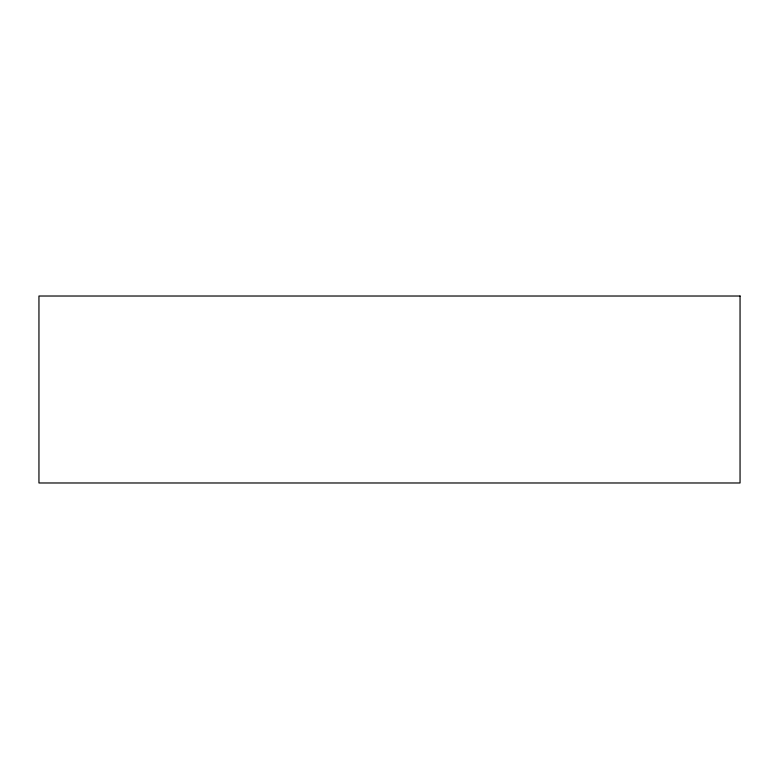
<?xml version="1.0" encoding="UTF-8"?>
<svg xmlns="http://www.w3.org/2000/svg" width="779" height="779" viewBox="0 0 779 779"><rect width="100%" height="100%" fill="white"/><g stroke="black" fill="none" stroke-linecap="round" stroke-linejoin="round"><path stroke-width="1.17" d="M740.05 296.02L38.95 296.02L38.95 482.98L740.05 482.98L740.05 296.02"/></g></svg>
